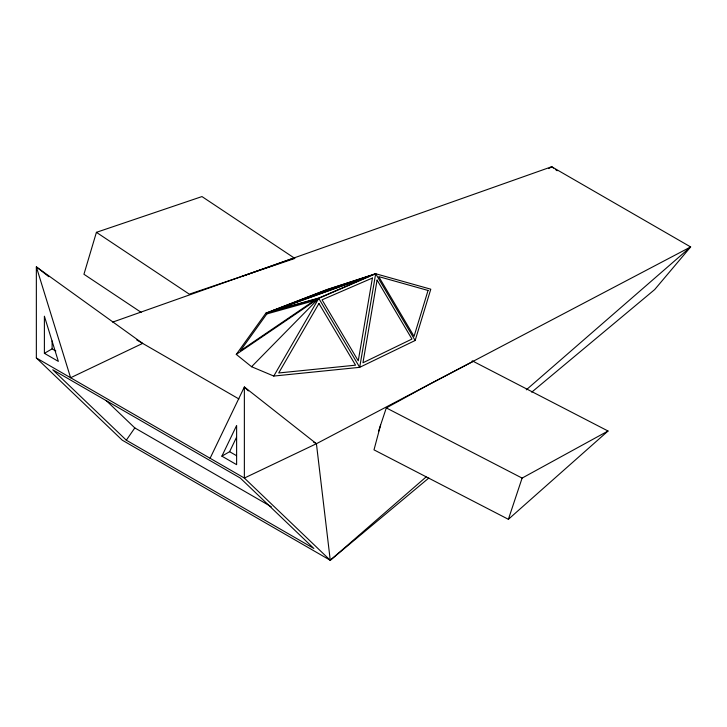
<?xml version="1.0" encoding="UTF-8"?>
<svg xmlns="http://www.w3.org/2000/svg" width="727" height="727" viewBox="0 0 727 727"><rect width="100%" height="100%" fill="white"/><g stroke="black" fill="none" stroke-linecap="round" stroke-linejoin="round"><path stroke-width="1.09" d="M380.612 425.031L374.005 449.859L508.382 519.305L608.036 431.011L472.241 360.837M96.418 232.331L189.32 294.181L294.871 258.43L201.97 196.572L96.418 232.331L83.941 274.261L141.165 312.365M415.153 340.49L430.793 289.201L375.677 273.734L326.977 289.582L265.873 313.164L236.284 354.403L251.569 366.726L273.779 376.059L359.692 367.335L415.153 340.49L375.677 273.734L265.873 313.164L318.771 298.352L375.677 273.734L359.692 367.335L318.771 298.352L236.284 354.403M378.522 431.32L386.31 407.911L429.275 384.374L473.25 361.355M508.382 519.305L522.104 478.093L608.036 431.011M210.094 458.283L244.363 386.973L316.418 443.715L330.258 560.272L428.803 478.039M221.889 456.156L236.62 425.495L236.62 464.662L221.889 456.156L229.614 451.694L236.484 437.39M273.779 376.059L318.771 298.352L251.569 366.726M126.325 440.198L52.744 369.77L240.273 478.039L313.855 548.467L126.325 440.198L134.813 427.921L106.197 400.541M48.8 276.687L36.35 266.882L70.61 377.749L142.665 343.398L36.35 266.882L36.35 357.966L122.245 440.171L330.258 560.272L426.131 476.912M526.284 389.836L690.65 246.944L551.711 166.728L112.685 322.106M531.719 392.171L654.691 289.564L690.65 246.944L316.418 443.715L244.363 478.057L36.35 357.966M548.84 168.555L551.711 166.728L553.529 168.073M44.392 353.322L58.351 361.383L44.392 316.209L44.392 353.322L52.117 348.869L55.834 351.014M272.68 310.638L326.659 289.809L369.689 275.806M242.1 276.305L294.19 257.976M326.977 289.582L329.231 289.573M386.31 407.911L522.104 478.093M136.794 340.009L238.938 398.978M313.482 442.016L316.418 443.715M229.614 451.694L236.484 455.665M134.813 427.921L271.28 506.719M555.346 169.409L557.155 170.745M330.258 560.272L244.363 478.057L244.363 386.973L248.38 390.908M52.117 340.99L52.117 348.869M372.406 278.041L358.257 360.856L322.052 299.824L372.406 278.041M377.086 280.077L362.964 362.764L411.955 339.055L377.086 280.077M428.049 290.455L414.054 336.347L378.731 276.614L428.049 290.455M318.944 303.486L278.714 372.969L355.539 365.172L318.944 303.486M266.809 313.946L240.346 350.823L314.109 300.696L266.809 313.946M369.271 276.233L318.926 298.015L272.116 311.129L369.271 276.233"/></g></svg>
